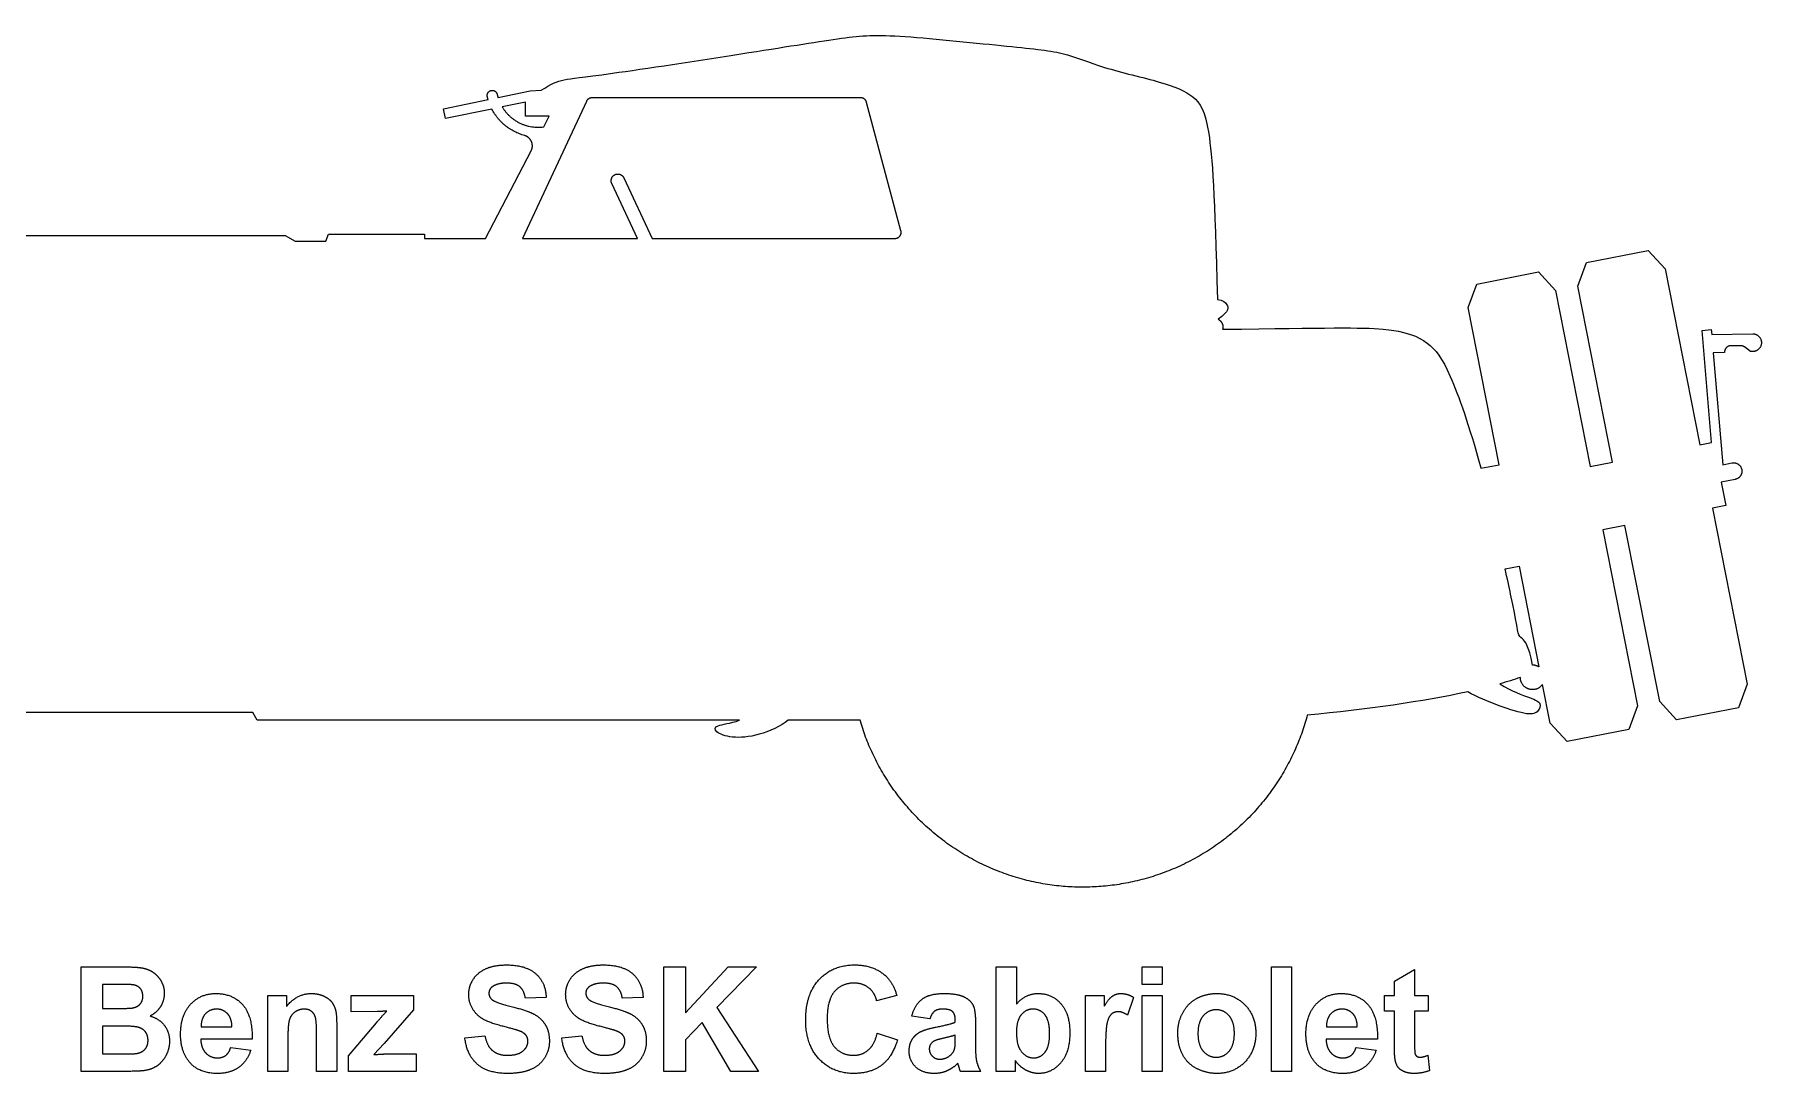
# Model space of a CAD drawing. Header units: millimetres. Extents: x -155 to 163, y -128 to 149.
# Drawn here: x -128.24 to -83.43, y -128.15 to -101.18 of the extents above; entities that cross this region are included whole.
import ezdxf

# ---------------------------------------------------------------- set-up
doc = ezdxf.new("R2010")
doc.units = ezdxf.units.MM
doc.header["$MEASUREMENT"] = 0
doc.layers.add('Layer 03', color=5, linetype='Continuous')

msp = doc.modelspace()

# ---------------------------------------------------------------- linework, layer by layer
at = {"layer": 'Layer 03'}
for p, q in [((-117.631, -103.106), (-116.471, -102.868)), ((-116.214, -102.816), (-115.378, -102.644)), ((-115.499, -102.935), (-116.105, -103.06)), ((-113.922, -102.914), (-115.58, -106.472)), ((-115.499, -103.299), (-115.499, -102.935)), ((-115.378, -102.644), (-115.092, -102.625)), ((-106.804, -102.822), (-113.777, -102.822)), ((-105.758, -106.271), (-106.65, -102.94)), ((-117.578, -103.362), (-117.631, -103.106)), ((-116.373, -103.115), (-117.578, -103.362)), ((-114.883, -103.299), (-115.499, -103.299)), ((-115.028, -103.577), (-114.883, -103.299)), ((-116.542, -106.472), (-115.354, -104.2)), ((-112.598, -106.472), (-113.263, -105.046)), ((-112.95, -104.9), (-112.217, -106.472)), ((-132.202, -106.395), (-121.741, -106.395)), ((-121.741, -106.395), (-121.479, -106.546)), ((-121.479, -106.546), (-120.683, -106.546)), ((-120.683, -106.546), (-120.615, -106.358)), ((-120.615, -106.358), (-118.118, -106.358)), ((-118.118, -106.358), (-118.118, -106.472)), ((-118.118, -106.472), (-116.542, -106.472)), ((-115.58, -106.472), (-112.598, -106.472)), ((-112.217, -106.472), (-105.912, -106.472)), ((-87.973, -107.098), (-86.368, -106.782)), ((-86.368, -106.782), (-85.928, -107.262)), ((-90.818, -107.659), (-89.213, -107.343)), ((-89.213, -107.343), (-88.774, -107.823)), ((-88.198, -107.709), (-87.973, -107.098)), ((-85.928, -107.262), (-85.027, -111.832)), ((-91.043, -108.27), (-90.818, -107.659)), ((-88.774, -107.823), (-87.872, -112.393)), ((-87.297, -112.279), (-88.198, -107.709)), ((-90.239, -112.348), (-91.043, -108.27)), ((-84.969, -108.859), (-84.733, -108.84)), ((-84.724, -111.772), (-84.969, -108.859)), ((-84.733, -108.84), (-84.723, -108.964)), ((-84.723, -108.964), (-83.657, -108.947)), ((-83.971, -109.259), (-84.229, -109.259)), ((-83.716, -109.411), (-83.875, -109.291)), ((-84.39, -109.436), (-84.683, -109.444)), ((-84.683, -109.444), (-84.438, -112.348)), ((-84.388, -109.411), (-84.39, -109.436)), ((-83.657, -109.411), (-83.716, -109.411)), ((-85.027, -111.832), (-84.724, -111.772)), ((-90.711, -112.441), (-90.239, -112.348)), ((-87.872, -112.393), (-87.297, -112.279)), ((-84.438, -112.348), (-84.199, -112.3)), ((-84.114, -112.728), (-84.479, -112.799)), ((-84.479, -112.799), (-84.359, -113.408)), ((-84.359, -113.408), (-84.703, -113.476)), ((-84.703, -113.476), (-83.802, -118.046)), ((-86.973, -113.923), (-87.548, -114.037)), ((-87.548, -114.037), (-86.647, -118.607)), ((-86.072, -118.493), (-86.973, -113.923)), ((-90.083, -115.048), (-89.721, -114.977)), ((-89.721, -114.977), (-89.204, -117.598)), ((-88.917, -119.054), (-89.114, -118.056)), ((-83.802, -118.046), (-84.027, -118.657)), ((-86.647, -118.607), (-86.872, -119.218)), ((-85.632, -118.973), (-86.072, -118.493)), ((-84.027, -118.657), (-85.632, -118.973)), ((-122.573, -118.784), (-133.346, -118.784)), ((-122.46, -118.98), (-122.573, -118.784)), ((-109.946, -118.98), (-122.46, -118.98)), ((-106.821, -118.98), (-108.682, -118.98)), ((-88.477, -119.534), (-88.917, -119.054)), ((-86.872, -119.218), (-88.477, -119.534)), ((-127.033, -128.102), (-127.033, -125.384)), ((-127.033, -125.384), (-125.938, -125.384)), ((-111.91, -128.102), (-111.91, -125.384)), ((-111.91, -125.384), (-111.353, -125.384)), ((-111.353, -125.384), (-111.353, -126.574)), ((-111.353, -126.574), (-110.24, -125.384)), ((-109.505, -125.384), (-110.533, -126.438)), ((-110.24, -125.384), (-109.505, -125.384)), ((-103.285, -128.102), (-103.285, -125.384)), ((-103.285, -125.384), (-102.762, -125.384)), ((-102.762, -125.384), (-102.762, -126.349)), ((-99.504, -125.84), (-99.504, -125.384)), ((-99.504, -125.384), (-98.981, -125.384)), ((-98.981, -125.384), (-98.981, -125.84)), ((-96.146, -128.102), (-96.146, -125.384)), ((-96.146, -125.384), (-95.622, -125.384)), ((-95.622, -125.384), (-95.622, -128.102)), ((-92.956, -125.756), (-92.432, -125.452)), ((-92.432, -125.452), (-92.432, -126.127)), ((-126.165, -125.84), (-126.476, -125.84)), ((-126.476, -125.84), (-126.476, -126.464)), ((-98.981, -125.84), (-99.504, -125.84)), ((-92.956, -126.127), (-92.956, -125.756)), ((-122.189, -128.102), (-122.189, -126.127)), ((-122.189, -126.127), (-121.699, -126.127)), ((-121.699, -126.127), (-121.699, -126.415)), ((-120.028, -126.549), (-120.028, -126.127)), ((-120.028, -126.127), (-118.408, -126.127)), ((-118.408, -126.127), (-118.408, -126.498)), ((-114.965, -126.177), (-115.505, -126.194)), ((-112.45, -126.177), (-112.99, -126.194)), ((-105.868, -126.127), (-106.391, -126.262)), ((-100.973, -128.102), (-100.973, -126.127)), ((-100.973, -126.127), (-100.483, -126.127)), ((-100.483, -126.127), (-100.483, -126.406)), ((-99.724, -126.176), (-99.884, -126.634)), ((-99.504, -128.102), (-99.504, -126.127)), ((-99.504, -126.127), (-98.981, -126.127)), ((-98.981, -126.127), (-98.981, -128.102)), ((-93.209, -126.532), (-93.209, -126.127)), ((-93.209, -126.127), (-92.956, -126.127)), ((-92.432, -126.127), (-92.078, -126.127)), ((-92.078, -126.127), (-92.078, -126.532)), ((-126.476, -126.464), (-126.121, -126.464)), ((-119.338, -126.543), (-120.028, -126.549)), ((-118.408, -126.498), (-119.17, -127.373)), ((-110.533, -126.438), (-109.454, -128.102)), ((-105.007, -126.734), (-105.479, -126.667)), ((-104.349, -126.819), (-104.349, -126.766)), ((-92.956, -126.532), (-93.209, -126.532)), ((-92.956, -127.402), (-92.956, -126.532)), ((-92.078, -126.532), (-92.432, -126.532)), ((-92.432, -126.532), (-92.432, -127.347)), ((-126.025, -126.92), (-126.476, -126.92)), ((-126.476, -126.92), (-126.476, -127.646)), ((-123.918, -126.937), (-123.117, -126.937)), ((-121.666, -127.207), (-121.666, -128.102)), ((-120.923, -128.102), (-120.923, -127.093)), ((-120.4, -126.871), (-120.4, -128.102)), ((-120.096, -127.697), (-119.366, -126.833)), ((-117.075, -127.224), (-116.552, -127.173)), ((-114.56, -127.224), (-114.037, -127.173)), ((-110.917, -126.832), (-111.353, -127.279)), ((-110.175, -128.102), (-110.917, -126.832)), ((-106.374, -127.106), (-105.851, -127.275)), ((-104.349, -127.261), (-104.349, -127.156)), ((-103.825, -126.839), (-103.825, -127.451)), ((-94.719, -126.937), (-93.918, -126.937)), ((-126.476, -127.646), (-125.959, -127.646)), ((-122.594, -127.258), (-123.927, -127.258)), ((-123.151, -127.477), (-122.628, -127.545)), ((-120.096, -128.102), (-120.096, -127.697)), ((-119.17, -127.373), (-119.438, -127.663)), ((-119.163, -127.646), (-118.341, -127.646)), ((-118.341, -127.646), (-118.341, -128.102)), ((-111.353, -127.279), (-111.353, -128.102)), ((-100.45, -127.491), (-100.45, -128.102)), ((-93.395, -127.258), (-94.728, -127.258)), ((-93.952, -127.477), (-93.428, -127.545)), ((-92.086, -127.68), (-92.044, -128.076)), ((-126.1, -128.102), (-127.033, -128.102)), ((-121.666, -128.102), (-122.189, -128.102)), ((-120.4, -128.102), (-120.923, -128.102)), ((-118.341, -128.102), (-120.096, -128.102)), ((-111.353, -128.102), (-111.91, -128.102)), ((-109.454, -128.102), (-110.175, -128.102)), ((-103.69, -128.102), (-104.214, -128.102)), ((-102.796, -128.102), (-103.285, -128.102)), ((-102.796, -127.814), (-102.796, -128.102)), ((-100.45, -128.102), (-100.973, -128.102)), ((-98.981, -128.102), (-99.504, -128.102)), ((-95.622, -128.102), (-96.146, -128.102))]:
    msp.add_line(p, q, dxfattribs=at)
for points, degree in [([(-115.092, -102.625), (-114.838, -102.461), (-114.54, -102.327), (-113.824, -102.282), (-109.619, -101.641), (-107.158, -101.238), (-106.189, -101.149), (-102.816, -101.503), (-101.504, -101.623), (-100.611, -102.037), (-98.902, -102.422), (-98.117, -102.753), (-97.745, -103.359), (-97.616, -105.316), (-97.548, -108.062)], 3), ([(-91.054, -118.245), (-92.202, -118.495), (-93.675, -118.703), (-95.215, -118.849)], 3), ([(-90.221, -118.039), (-89.917, -118.236), (-89.347, -118.417), (-89.133, -118.537), (-89.206, -118.758), (-89.434, -118.872), (-90.218, -118.624), (-90.822, -118.376), (-91.054, -118.245)], 3), ([(-89.688, -117.869), (-89.848, -117.927), (-90.026, -117.983), (-90.221, -118.039)], 3), ([(-108.682, -118.98), (-108.878, -119.139), (-109.467, -119.406), (-110.173, -119.453), (-110.605, -119.288), (-110.605, -119.1), (-110.197, -119.068), (-109.946, -118.98)], 3), ([(-125.938, -125.384), (-125.613, -125.384), (-125.453, -125.411)], 2), ([(-125.453, -125.411), (-125.293, -125.438), (-125.167, -125.523)], 2), ([(-116.857, -125.707), (-116.741, -125.524), (-116.522, -125.429)], 2), ([(-116.522, -125.429), (-116.303, -125.334), (-115.994, -125.334)], 2), ([(-115.994, -125.334), (-115.489, -125.334), (-115.233, -125.564)], 2), ([(-114.342, -125.707), (-114.226, -125.524), (-114.007, -125.429)], 2), ([(-114.007, -125.429), (-113.789, -125.334), (-113.479, -125.334)], 2), ([(-113.479, -125.334), (-112.974, -125.334), (-112.718, -125.564)], 2), ([(-107.88, -125.71), (-107.529, -125.334), (-106.957, -125.334)], 2), ([(-106.957, -125.334), (-106.458, -125.334), (-106.146, -125.628)], 2), ([(-125.702, -125.849), (-125.783, -125.84), (-126.165, -125.84)], 2), ([(-125.498, -125.944), (-125.567, -125.866), (-125.702, -125.849)], 2), ([(-125.167, -125.523), (-125.041, -125.609), (-124.957, -125.751)], 2), ([(-124.957, -125.751), (-124.873, -125.893), (-124.873, -126.069)], 2), ([(-116.974, -126.098), (-116.974, -125.889), (-116.857, -125.707)], 2), ([(-116.365, -125.903), (-116.45, -125.966), (-116.45, -126.07)], 2), ([(-115.996, -125.806), (-116.231, -125.806), (-116.365, -125.903)], 2), ([(-115.654, -125.897), (-115.768, -125.806), (-115.996, -125.806)], 2), ([(-115.505, -126.194), (-115.54, -125.987), (-115.654, -125.897)], 2), ([(-115.233, -125.564), (-114.978, -125.793), (-114.965, -126.177)], 2), ([(-114.459, -126.098), (-114.459, -125.889), (-114.342, -125.707)], 2), ([(-113.85, -125.903), (-113.935, -125.966), (-113.935, -126.07)], 2), ([(-113.481, -125.806), (-113.717, -125.806), (-113.85, -125.903)], 2), ([(-113.139, -125.897), (-113.253, -125.806), (-113.481, -125.806)], 2), ([(-112.99, -126.194), (-113.025, -125.987), (-113.139, -125.897)], 2), ([(-112.718, -125.564), (-112.463, -125.793), (-112.45, -126.177)], 2), ([(-108.231, -126.767), (-108.231, -126.086), (-107.88, -125.71)], 2), ([(-106.978, -125.806), (-107.288, -125.806), (-107.481, -126.023)], 2), ([(-106.597, -125.928), (-106.754, -125.806), (-106.978, -125.806)], 2), ([(-106.146, -125.628), (-105.96, -125.801), (-105.868, -126.127)], 2), ([(-125.728, -126.455), (-125.589, -126.439), (-125.509, -126.358)], 2), ([(-125.509, -126.358), (-125.43, -126.278), (-125.43, -126.148)], 2), ([(-125.43, -126.148), (-125.43, -126.022), (-125.498, -125.944)], 2), ([(-124.873, -126.069), (-124.873, -126.26), (-124.973, -126.419)], 2), ([(-124.451, -127.129), (-124.451, -126.635), (-124.192, -126.356)], 2), ([(-124.192, -126.356), (-123.934, -126.076), (-123.539, -126.076)], 2), ([(-123.539, -126.076), (-123.096, -126.076), (-122.839, -126.367)], 2), ([(-121.699, -126.415), (-121.444, -126.076), (-121.056, -126.076)], 2), ([(-121.056, -126.076), (-120.885, -126.076), (-120.744, -126.139)], 2), ([(-120.744, -126.139), (-120.602, -126.201), (-120.529, -126.298)], 2), ([(-120.529, -126.298), (-120.457, -126.395), (-120.428, -126.518)], 2), ([(-116.727, -126.65), (-116.974, -126.424), (-116.974, -126.098)], 2), ([(-116.45, -126.07), (-116.45, -126.166), (-116.37, -126.234)], 2), ([(-116.37, -126.234), (-116.267, -126.32), (-115.871, -126.415)], 2), ([(-114.213, -126.65), (-114.459, -126.424), (-114.459, -126.098)], 2), ([(-113.935, -126.07), (-113.935, -126.166), (-113.855, -126.234)], 2), ([(-113.855, -126.234), (-113.752, -126.32), (-113.356, -126.415)], 2), ([(-107.481, -126.023), (-107.674, -126.24), (-107.674, -126.726)], 2), ([(-106.391, -126.262), (-106.44, -126.051), (-106.597, -125.928)], 2), ([(-105.479, -126.667), (-105.401, -126.366), (-105.209, -126.221)], 2), ([(-105.209, -126.221), (-105.018, -126.076), (-104.64, -126.076)], 2), ([(-104.64, -126.076), (-104.298, -126.076), (-104.13, -126.159)], 2), ([(-104.13, -126.159), (-103.962, -126.242), (-103.894, -126.37)], 2), ([(-102.762, -126.349), (-102.524, -126.076), (-102.198, -126.076)], 2), ([(-102.198, -126.076), (-101.843, -126.076), (-101.61, -126.339)], 2), ([(-101.61, -126.339), (-101.378, -126.602), (-101.378, -127.094)], 2), ([(-100.483, -126.406), (-100.364, -126.208), (-100.269, -126.142)], 2), ([(-100.269, -126.142), (-100.174, -126.076), (-100.053, -126.076)], 2), ([(-100.053, -126.076), (-99.882, -126.076), (-99.724, -126.176)], 2), ([(-98.449, -126.579), (-98.321, -126.334), (-98.087, -126.205)], 2), ([(-98.087, -126.205), (-97.854, -126.076), (-97.565, -126.076)], 2), ([(-97.565, -126.076), (-97.12, -126.076), (-96.835, -126.369)], 2), ([(-95.251, -127.129), (-95.251, -126.635), (-94.993, -126.356)], 2), ([(-94.993, -126.356), (-94.735, -126.076), (-94.34, -126.076)], 2), ([(-94.34, -126.076), (-93.896, -126.076), (-93.64, -126.367)], 2), ([(-126.121, -126.464), (-125.805, -126.464), (-125.728, -126.455)], 2), ([(-124.973, -126.419), (-125.073, -126.579), (-125.244, -126.659)], 2), ([(-125.244, -126.659), (-125, -126.731), (-124.869, -126.905)], 2), ([(-123.806, -126.604), (-123.92, -126.727), (-123.918, -126.937)], 2), ([(-123.516, -126.481), (-123.691, -126.481), (-123.806, -126.604)], 2), ([(-123.237, -126.597), (-123.352, -126.481), (-123.516, -126.481)], 2), ([(-123.117, -126.937), (-123.123, -126.714), (-123.237, -126.597)], 2), ([(-122.839, -126.367), (-122.583, -126.658), (-122.594, -127.258)], 2), ([(-121.626, -126.753), (-121.666, -126.876), (-121.666, -127.207)], 2), ([(-121.481, -126.556), (-121.587, -126.63), (-121.626, -126.753)], 2), ([(-121.241, -126.481), (-121.375, -126.481), (-121.481, -126.556)], 2), ([(-121.063, -126.533), (-121.137, -126.481), (-121.241, -126.481)], 2), ([(-120.956, -126.679), (-120.989, -126.585), (-121.063, -126.533)], 2), ([(-120.923, -127.093), (-120.923, -126.773), (-120.956, -126.679)], 2), ([(-120.428, -126.518), (-120.4, -126.641), (-120.4, -126.871)], 2), ([(-119.366, -126.833), (-119.186, -126.621), (-119.1, -126.532)], 2), ([(-119.1, -126.532), (-119.19, -126.54), (-119.338, -126.543)], 2), ([(-116.119, -126.92), (-116.553, -126.811), (-116.727, -126.65)], 2), ([(-115.871, -126.415), (-115.475, -126.509), (-115.285, -126.61)], 2), ([(-115.285, -126.61), (-115.095, -126.71), (-114.988, -126.885)], 2), ([(-113.604, -126.92), (-114.038, -126.811), (-114.213, -126.65)], 2), ([(-113.356, -126.415), (-112.96, -126.509), (-112.77, -126.61)], 2), ([(-112.77, -126.61), (-112.58, -126.71), (-112.473, -126.885)], 2), ([(-107.88, -127.781), (-108.231, -127.41), (-108.231, -126.767)], 2), ([(-107.674, -126.726), (-107.674, -127.242), (-107.484, -127.461)], 2), ([(-104.888, -126.537), (-104.961, -126.594), (-105.007, -126.734)], 2), ([(-104.683, -126.481), (-104.814, -126.481), (-104.888, -126.537)], 2), ([(-104.419, -126.547), (-104.489, -126.481), (-104.683, -126.481)], 2), ([(-104.349, -126.766), (-104.349, -126.612), (-104.419, -126.547)], 2), ([(-103.894, -126.37), (-103.825, -126.498), (-103.825, -126.839)], 2), ([(-102.639, -126.629), (-102.762, -126.777), (-102.762, -127.078)], 2), ([(-102.332, -126.481), (-102.516, -126.481), (-102.639, -126.629)], 2), ([(-102.022, -126.633), (-102.143, -126.481), (-102.332, -126.481)], 2), ([(-101.901, -127.126), (-101.901, -126.784), (-102.022, -126.633)], 2), ([(-100.294, -126.609), (-100.367, -126.67), (-100.408, -126.828)], 2), ([(-100.117, -126.549), (-100.222, -126.549), (-100.294, -126.609)], 2), ([(-99.884, -126.634), (-100.01, -126.549), (-100.117, -126.549)], 2), ([(-98.576, -127.086), (-98.576, -126.824), (-98.449, -126.579)], 2), ([(-97.916, -126.657), (-98.053, -126.816), (-98.053, -127.114)], 2), ([(-97.58, -126.498), (-97.78, -126.498), (-97.916, -126.657)], 2), ([(-97.243, -126.657), (-97.379, -126.498), (-97.58, -126.498)], 2), ([(-97.108, -127.111), (-97.108, -126.816), (-97.243, -126.657)], 2), ([(-96.835, -126.369), (-96.551, -126.662), (-96.551, -127.109)], 2), ([(-94.606, -126.604), (-94.721, -126.727), (-94.719, -126.937)], 2), ([(-94.316, -126.481), (-94.492, -126.481), (-94.606, -126.604)], 2), ([(-94.038, -126.597), (-94.152, -126.481), (-94.316, -126.481)], 2), ([(-93.918, -126.937), (-93.924, -126.714), (-94.038, -126.597)], 2), ([(-93.64, -126.367), (-93.383, -126.658), (-93.395, -127.258)], 2), ([(-125.529, -126.959), (-125.644, -126.92), (-126.025, -126.92)], 2), ([(-125.355, -127.083), (-125.415, -126.998), (-125.529, -126.959)], 2), ([(-125.295, -127.29), (-125.295, -127.168), (-125.355, -127.083)], 2), ([(-124.869, -126.905), (-124.738, -127.079), (-124.738, -127.314)], 2), ([(-124.255, -127.814), (-124.451, -127.543), (-124.451, -127.129)], 2), ([(-116.747, -127.915), (-117.022, -127.678), (-117.075, -127.224)], 2), ([(-116.552, -127.173), (-116.504, -127.435), (-116.358, -127.557)], 2), ([(-115.687, -127.038), (-115.782, -127.005), (-116.119, -126.92)], 2), ([(-115.493, -127.153), (-115.549, -127.087), (-115.687, -127.038)], 2), ([(-115.438, -127.314), (-115.438, -127.219), (-115.493, -127.153)], 2), ([(-114.988, -126.885), (-114.881, -127.059), (-114.881, -127.316)], 2), ([(-114.232, -127.915), (-114.507, -127.678), (-114.56, -127.224)], 2), ([(-114.037, -127.173), (-113.989, -127.435), (-113.843, -127.557)], 2), ([(-113.172, -127.038), (-113.267, -127.005), (-113.604, -126.92)], 2), ([(-112.978, -127.153), (-113.034, -127.087), (-113.172, -127.038)], 2), ([(-112.923, -127.314), (-112.923, -127.219), (-112.978, -127.153)], 2), ([(-112.473, -126.885), (-112.366, -127.059), (-112.366, -127.316)], 2), ([(-106.605, -127.541), (-106.444, -127.403), (-106.374, -127.106)], 2), ([(-105.469, -127.27), (-105.391, -127.139), (-105.25, -127.069)], 2), ([(-105.25, -127.069), (-105.109, -126.999), (-104.844, -126.947)], 2), ([(-104.653, -127.236), (-104.861, -127.283), (-104.926, -127.327)], 2), ([(-104.844, -126.947), (-104.486, -126.878), (-104.349, -126.819)], 2), ([(-104.349, -127.156), (-104.445, -127.19), (-104.653, -127.236)], 2), ([(-102.762, -127.078), (-102.762, -127.388), (-102.667, -127.536)], 2), ([(-102.021, -127.598), (-101.901, -127.448), (-101.901, -127.126)], 2), ([(-101.378, -127.094), (-101.378, -127.602), (-101.615, -127.877)], 2), ([(-100.408, -126.828), (-100.45, -126.986), (-100.45, -127.491)], 2), ([(-98.449, -127.667), (-98.576, -127.428), (-98.576, -127.086)], 2), ([(-98.053, -127.114), (-98.053, -127.413), (-97.916, -127.572)], 2), ([(-97.243, -127.572), (-97.108, -127.413), (-97.108, -127.111)], 2), ([(-96.551, -127.109), (-96.551, -127.559), (-96.838, -127.856)], 2), ([(-95.055, -127.814), (-95.251, -127.543), (-95.251, -127.129)], 2), ([(-125.959, -127.646), (-125.657, -127.646), (-125.576, -127.629)], 2), ([(-125.576, -127.629), (-125.451, -127.607), (-125.373, -127.521)], 2), ([(-125.373, -127.521), (-125.295, -127.435), (-125.295, -127.29)], 2), ([(-124.824, -127.675), (-124.911, -127.85), (-125.062, -127.954)], 2), ([(-124.738, -127.314), (-124.738, -127.5), (-124.824, -127.675)], 2), ([(-123.927, -127.258), (-123.922, -127.49), (-123.798, -127.618)], 2), ([(-123.798, -127.618), (-123.675, -127.747), (-123.491, -127.747)], 2), ([(-123.491, -127.747), (-123.365, -127.747), (-123.28, -127.683)], 2), ([(-123.28, -127.683), (-123.195, -127.619), (-123.151, -127.477)], 2), ([(-122.628, -127.545), (-122.728, -127.842), (-122.946, -127.997)], 2), ([(-119.438, -127.663), (-119.216, -127.646), (-119.163, -127.646)], 2), ([(-116.358, -127.557), (-116.213, -127.68), (-115.965, -127.68)], 2), ([(-115.965, -127.68), (-115.703, -127.68), (-115.57, -127.57)], 2), ([(-115.57, -127.57), (-115.438, -127.46), (-115.438, -127.314)], 2), ([(-114.881, -127.316), (-114.881, -127.549), (-115.009, -127.752)], 2), ([(-113.843, -127.557), (-113.698, -127.68), (-113.45, -127.68)], 2), ([(-113.45, -127.68), (-113.188, -127.68), (-113.056, -127.57)], 2), ([(-113.056, -127.57), (-112.923, -127.46), (-112.923, -127.314)], 2), ([(-112.366, -127.316), (-112.366, -127.549), (-112.495, -127.752)], 2), ([(-107.484, -127.461), (-107.294, -127.68), (-106.991, -127.68)], 2), ([(-106.991, -127.68), (-106.767, -127.68), (-106.605, -127.541)], 2), ([(-105.851, -127.275), (-105.974, -127.72), (-106.26, -127.936)], 2), ([(-105.547, -127.568), (-105.547, -127.401), (-105.469, -127.27)], 2), ([(-105.372, -127.987), (-105.547, -127.821), (-105.547, -127.568)], 2), ([(-104.926, -127.327), (-105.024, -127.4), (-105.024, -127.511)], 2), ([(-105.024, -127.511), (-105.024, -127.621), (-104.945, -127.701)], 2), ([(-104.945, -127.701), (-104.867, -127.781), (-104.746, -127.781)], 2), ([(-104.746, -127.781), (-104.61, -127.781), (-104.488, -127.688)], 2), ([(-104.488, -127.688), (-104.397, -127.617), (-104.368, -127.515)], 2), ([(-104.368, -127.515), (-104.349, -127.448), (-104.349, -127.261)], 2), ([(-103.825, -127.451), (-103.825, -127.712), (-103.797, -127.836)], 2), ([(-102.667, -127.536), (-102.533, -127.747), (-102.312, -127.747)], 2), ([(-102.312, -127.747), (-102.141, -127.747), (-102.021, -127.598)], 2), ([(-98.076, -128.029), (-98.321, -127.905), (-98.449, -127.667)], 2), ([(-97.916, -127.572), (-97.78, -127.73), (-97.58, -127.73)], 2), ([(-97.58, -127.73), (-97.379, -127.73), (-97.243, -127.572)], 2), ([(-94.728, -127.258), (-94.722, -127.49), (-94.599, -127.618)], 2), ([(-94.599, -127.618), (-94.476, -127.747), (-94.291, -127.747)], 2), ([(-94.291, -127.747), (-94.166, -127.747), (-94.081, -127.683)], 2), ([(-94.081, -127.683), (-93.995, -127.619), (-93.952, -127.477)], 2), ([(-93.428, -127.545), (-93.529, -127.842), (-93.746, -127.997)], 2), ([(-92.939, -127.774), (-92.956, -127.682), (-92.956, -127.402)], 2), ([(-92.432, -127.347), (-92.432, -127.595), (-92.422, -127.636)], 2), ([(-92.422, -127.636), (-92.412, -127.677), (-92.377, -127.704)], 2), ([(-92.291, -127.73), (-92.22, -127.73), (-92.086, -127.68)], 2), ([(-125.433, -128.083), (-125.571, -128.098), (-126.1, -128.102)], 2), ([(-125.062, -127.954), (-125.212, -128.059), (-125.433, -128.083)], 2), ([(-123.49, -128.152), (-124.006, -128.152), (-124.255, -127.814)], 2), ([(-122.946, -127.997), (-123.163, -128.152), (-123.49, -128.152)], 2), ([(-115.961, -128.152), (-116.473, -128.152), (-116.747, -127.915)], 2), ([(-115.374, -128.053), (-115.61, -128.152), (-115.961, -128.152)], 2), ([(-115.009, -127.752), (-115.138, -127.955), (-115.374, -128.053)], 2), ([(-113.446, -128.152), (-113.958, -128.152), (-114.232, -127.915)], 2), ([(-112.859, -128.053), (-113.095, -128.152), (-113.446, -128.152)], 2), ([(-112.495, -127.752), (-112.623, -127.955), (-112.859, -128.053)], 2), ([(-106.986, -128.152), (-107.53, -128.152), (-107.88, -127.781)], 2), ([(-106.26, -127.936), (-106.546, -128.152), (-106.986, -128.152)], 2), ([(-104.892, -128.152), (-105.196, -128.152), (-105.372, -127.987)], 2), ([(-104.568, -128.086), (-104.72, -128.152), (-104.892, -128.152)], 2), ([(-104.282, -127.888), (-104.416, -128.02), (-104.568, -128.086)], 2), ([(-104.264, -127.949), (-104.277, -127.902), (-104.282, -127.888)], 2), ([(-104.214, -128.102), (-104.234, -128.05), (-104.264, -127.949)], 2), ([(-103.797, -127.836), (-103.768, -127.96), (-103.69, -128.102)], 2), ([(-102.517, -128.065), (-102.679, -127.978), (-102.796, -127.814)], 2), ([(-102.189, -128.152), (-102.355, -128.152), (-102.517, -128.065)], 2), ([(-101.615, -127.877), (-101.851, -128.152), (-102.189, -128.152)], 2), ([(-97.562, -128.152), (-97.831, -128.152), (-98.076, -128.029)], 2), ([(-96.838, -127.856), (-97.125, -128.152), (-97.562, -128.152)], 2), ([(-94.29, -128.152), (-94.807, -128.152), (-95.055, -127.814)], 2), ([(-93.746, -127.997), (-93.964, -128.152), (-94.29, -128.152)], 2), ([(-92.867, -127.98), (-92.919, -127.904), (-92.939, -127.774)], 2), ([(-92.703, -128.104), (-92.815, -128.056), (-92.867, -127.98)], 2), ([(-92.451, -128.152), (-92.591, -128.152), (-92.703, -128.104)], 2), ([(-92.044, -128.076), (-92.224, -128.152), (-92.451, -128.152)], 2), ([(-92.377, -127.704), (-92.342, -127.73), (-92.291, -127.73)], 2)]:
    msp.add_open_spline(points, degree=degree, dxfattribs=at)
for points, weights, knots in [([(-116.492, -102.788), (-116.52, -102.66), (-116.392, -102.632), (-116.265, -102.604), (-116.237, -102.731)], [1, 0.707106781187, 1, 0.707106781187, 1], [2519.795422, 2519.795422, 2519.795422, 2520.821839, 2520.821839, 2521.848257, 2521.848257, 2521.848257]), ([(-115.354, -104.2), (-115.292, -104.081), (-115.346, -103.958), (-115.399, -103.835), (-115.529, -103.799)], [1, 0.902105628427, 1, 0.902105628427, 1], [3655.968913, 3655.968913, 3655.968913, 3657.224927, 3657.224927, 3658.48094, 3658.48094, 3658.48094]), ([(-113.263, -105.046), (-113.336, -104.889), (-113.179, -104.816), (-113.023, -104.743), (-112.95, -104.9)], [1, 0.707106781212, 1, 0.707106781212, 1], [6582.955759, 6582.955759, 6582.955759, 6584.31377, 6584.31377, 6585.67178, 6585.67178, 6585.67178]), ([(-105.912, -106.472), (-105.833, -106.472), (-105.785, -106.409), (-105.737, -106.347), (-105.758, -106.271)], [1, 0.896872741533, 1, 0.896872741533, 1], [6625.94285, 6625.94285, 6625.94285, 6626.675889, 6626.675889, 6627.408927, 6627.408927, 6627.408927]), ([(-83.657, -108.947), (-83.432, -108.954), (-83.432, -109.179), (-83.432, -109.404), (-83.657, -109.411)], [1, 0.717567047258, 1, 0.717567047258, 1], [2833.490749, 2833.490749, 2833.490749, 2835.279949, 2835.279949, 2837.069149, 2837.069149, 2837.069149]), ([(-84.199, -112.3), (-83.985, -112.258), (-83.943, -112.472), (-83.901, -112.686), (-84.114, -112.728)], [1, 0.707106781189, 1, 0.707106781189, 1], [2858.80144, 2858.80144, 2858.80144, 2860.51517, 2860.51517, 2862.2289, 2862.2289, 2862.2289]), ([(-89.114, -118.056), (-89.25, -118.242), (-89.469, -118.171), (-89.688, -118.099), (-89.688, -117.869)], [1, 0.809435005108, 1, 0.809435005108, 1], [2976.41948, 2976.41948, 2976.41948, 2978.416589, 2978.416589, 2980.413698, 2980.413698, 2980.413698]), ([(-95.215, -118.849), (-96.398, -123.264), (-100.969, -123.315), (-105.539, -123.367), (-106.821, -118.98)], [1, 0.796763879069, 1, 0.796763879069, 1], [3020.812126, 3020.812126, 3020.812126, 3059.991152, 3059.991152, 3099.170178, 3099.170178, 3099.170178])]:
    msp.add_rational_spline(points, weights, degree=2, knots=knots, dxfattribs=at)
for points, weights in [([(-116.471, -102.868), (-116.482, -102.828), (-116.492, -102.788)], [1, 0.999526765715, 1]), ([(-116.237, -102.731), (-116.227, -102.774), (-116.214, -102.816)], [1, 0.999196898116, 1]), ([(-113.777, -102.822), (-113.879, -102.822), (-113.922, -102.914)], [1, 0.843391445812, 1]), ([(-106.65, -102.94), (-106.682, -102.822), (-106.804, -102.822)], [1, 0.793353340291, 1]), ([(-115.529, -103.799), (-116.101, -103.642), (-116.373, -103.115)], [1, 0.915802950841, 1]), ([(-116.105, -103.06), (-115.736, -103.67), (-115.028, -103.577)], [1, 0.837211229761, 1]), ([(-97.53, -108.572), (-97.363, -108.652), (-97.413, -108.831)], [1, 0.766282402954, 1]), ([(-84.229, -109.259), (-84.381, -109.259), (-84.388, -109.411)], [1, 0.723728246449, 1]), ([(-83.875, -109.291), (-83.918, -109.259), (-83.971, -109.259)], [1, 0.948683298051, 1]), ([(-89.204, -117.598), (-89.28, -117.551), (-89.37, -117.551)], [1, 0.962389796869, 1])]:
    msp.add_rational_spline(points, weights, degree=2, dxfattribs=at)
for points, knots in [([(-97.548, -108.062), (-97.397, -108.076), (-97.29, -108.169), (-97.232, -108.355), (-97.53, -108.572)], [2642.126941, 2642.126941, 2642.126941, 2642.126941, 2644.27075, 2646.414558, 2646.414558, 2646.414558, 2646.414558]), ([(-97.413, -108.831), (-94.677, -108.796), (-92.941, -108.753), (-92.033, -109.153), (-91.566, -109.772), (-91.01, -111.334), (-90.712, -112.436), (-90.711, -112.441)], [2647.960807, 2647.960807, 2647.960807, 2647.960807, 2656.847389, 2666.068188, 2675.288986, 2684.509784, 2684.554819, 2684.554819, 2684.554819, 2684.554819]), ([(-89.37, -117.551), (-89.471, -117.019), (-89.67, -116.833), (-89.749, -116.78), (-89.779, -116.452), (-90.028, -115.296), (-90.083, -115.048)], [91.994127, 91.994127, 91.994127, 91.994127, 101.214925, 110.435722, 119.656519, 121.883088, 121.883088, 121.883088, 121.883088])]:
    msp.add_open_spline(points, degree=3, knots=knots, dxfattribs=at)

doc.saveas('drawing.dxf')
